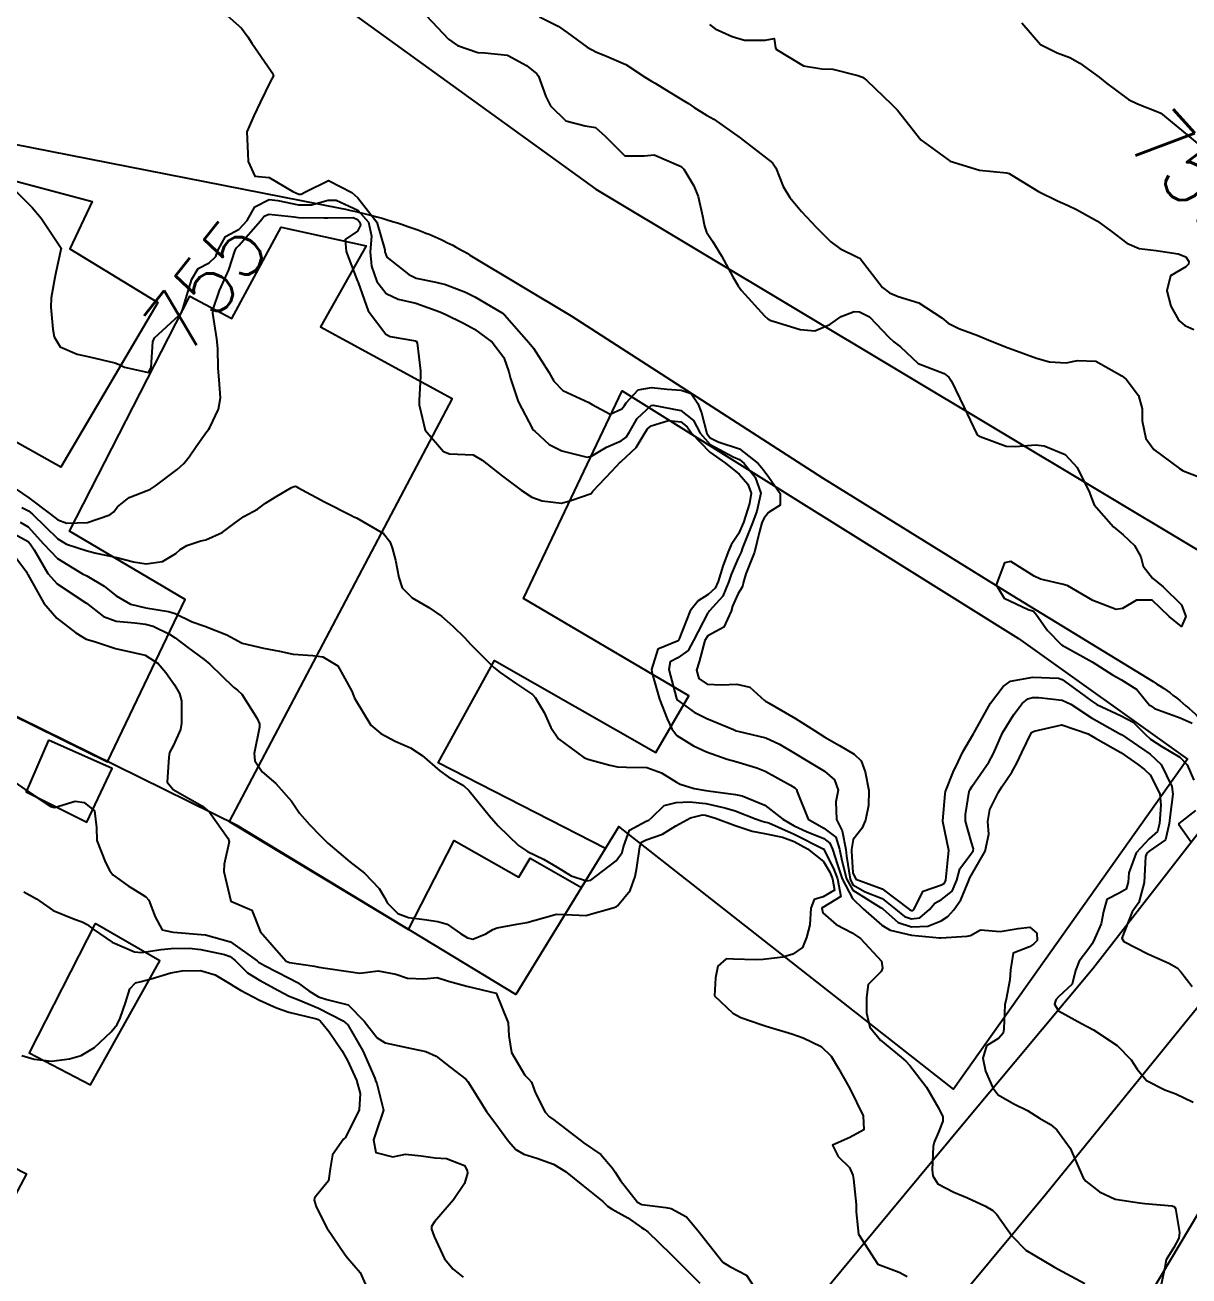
# Model space of a CAD drawing. Header units: metres. Extents: x 307586 to 320046, y 7427249 to 7434250.
# Drawn here: x 317115.8 to 317194.5, y 7432099.5 to 7432184 of the extents above; entities that cross this region are included whole.
import ezdxf
from ezdxf.enums import TextEntityAlignment as Align

# ---------------------------------------------------------------- set-up
doc = ezdxf.new("R2010")
doc.units = ezdxf.units.M
doc.header["$MEASUREMENT"] = 0
for name, color, linetype in [('Cotas', 45, 'Continuous'), ('Curvas de Nivel 1m', 11, 'Continuous'), ('Curvas de Nivel 5m', 15, 'Continuous'), ('Edificações', 30, 'Continuous'), ('Vias Primárias', 230, 'Continuous')]:
    doc.layers.add(name, color=color, linetype=linetype)
doc.styles.add('Style-STANDARD', font='STANDARD.shx')

msp = doc.modelspace()

# ---------------------------------------------------------------- linework, layer by layer
at = {"layer": 'Curvas de Nivel 1m', "flags": 128}
for points, elevation in [([(317129.266, 7432184.832), (317130.413, 7432183.813), (317130.836, 7432183.243), (317131.116, 7432182.809), (317132.376, 7432180.991), (317132.508, 7432180.789), (317132.57, 7432180.589), (317132.368, 7432180.25), (317131.682, 7432178.8), (317131.254, 7432177.892), (317130.765, 7432176.813), (317130.839, 7432175.343), (317130.859, 7432174.812), (317131.316, 7432173.827), (317132.292, 7432173.728), (317133.88, 7432172.774), (317134.28, 7432172.606), (317134.441, 7432172.607), (317134.743, 7432172.763), (317136.291, 7432173.517), (317137.861, 7432172.724), (317138.277, 7432172.349), (317139.558, 7432170.707), (317140.09, 7432168.846), (317140.108, 7432168.701), (317140.228, 7432168.346), (317141.718, 7432167.17), (317142.207, 7432166.933), (317143.552, 7432166.657), (317144.201, 7432166.489), (317145.556, 7432165.989), (317146.193, 7432165.672), (317147.984, 7432164.602), (317148.181, 7432164.438), (317149.844, 7432162.583), (317150.157, 7432162.192), (317151.193, 7432160.564), (317151.521, 7432159.953), (317152.121, 7432159.331), (317153.882, 7432158.532), (317154.111, 7432158.385), (317155.336, 7432157.742), (317156.109, 7432158.087), (317156.3, 7432158.31), (317156.416, 7432158.497), (317157.23, 7432159.381), (317158.123, 7432159.53), (317159.174, 7432159.418), (317160.122, 7432159.362), (317160.805, 7432159.134), (317161.253, 7432158.443), (317161.5, 7432157.832), (317161.87, 7432156.433), (317162.088, 7432156.135), (317162.637, 7432155.873), (317164.078, 7432155.383), (317165.334, 7432154.391), (317165.662, 7432153.989), (317166.054, 7432153.477), (317166.809, 7432152.372), (317166.814, 7432151.59), (317166.023, 7432151.085), (317165.713, 7432150.689), (317165.591, 7432150.386), (317165.427, 7432149.809), (317165.089, 7432148.394), (317164.506, 7432146.93), (317164.349, 7432146.404), (317164.282, 7432146.091), (317163.96, 7432145.576), (317163.606, 7432144.756), (317163.499, 7432144.414), (317163.015, 7432143.336), (317161.926, 7432142.756), (317161.719, 7432142.433), (317161.355, 7432140.984), (317161.167, 7432140.441), (317161.321, 7432139.872), (317161.883, 7432139.488), (317162.865, 7432139.438), (317163.884, 7432139.488), (317164.763, 7432139.278), (317165.758, 7432138.382), (317165.82, 7432138.328), (317165.872, 7432138.301), (317166.033, 7432138.216), (317167.861, 7432137.154), (317169.135, 7432136.347), (317169.846, 7432135.902), (317170.829, 7432135.334), (317171.83, 7432134.76), (317172.296, 7432134.305), (317172.554, 7432133.564), (317172.806, 7432132.3), (317172.795, 7432131.292), (317172.579, 7432130.302), (317172.342, 7432129.73), (317171.76, 7432128.992), (317171.638, 7432128.312), (317171.637, 7432128.197), (317171.737, 7432126.725), (317171.944, 7432126.308), (317173.723, 7432125.641), (317175.558, 7432124.262), (317175.64, 7432124.199), (317175.702, 7432124.179), (317175.776, 7432124.185), (317175.843, 7432124.259), (317176.474, 7432125.5), (317177.728, 7432125.914), (317177.934, 7432126.033), (317178.009, 7432126.237), (317178.179, 7432127.805), (317178.211, 7432128.235), (317177.817, 7432130.195), (317177.81, 7432130.24), (317177.971, 7432132.068), (317178.005, 7432132.238), (317178.511, 7432133.538), (317178.841, 7432134.23), (317179.157, 7432134.903), (317179.851, 7432136.065), (317179.907, 7432136.164), (317179.929, 7432136.219), (317180.013, 7432136.377), (317181.044, 7432138.202), (317181.884, 7432139.326), (317182.396, 7432139.677), (317183.891, 7432139.962), (317185.638, 7432139.892), (317185.889, 7432139.792), (317187.037, 7432138.973), (317187.875, 7432138.337), (317188.217, 7432138.117), (317189.865, 7432137.341), (317190.681, 7432136.907), (317191.511, 7432136.075), (317191.848, 7432135.775), (317192.626, 7432135.277), (317193.83, 7432134.539), (317194.331, 7432134.042), (317194.774, 7432132.997)], 754), ([(317142.911, 7432184.665), (317144.407, 7432183.069), (317145.001, 7432182.644), (317146.396, 7432182.177), (317146.858, 7432182.161), (317148.394, 7432182.001), (317149.672, 7432181.298), (317150.375, 7432180.728), (317150.484, 7432180.578), (317150.993, 7432179.204), (317151.306, 7432178.566), (317152.338, 7432177.559), (317153.642, 7432177.229), (317154.332, 7432177.111), (317154.997, 7432176.523), (317156.313, 7432175.19), (317157.622, 7432175.182), (317158.315, 7432175.254), (317160.119, 7432174.462), (317160.301, 7432174.294), (317160.995, 7432173.154), (317161.274, 7432172.445), (317161.571, 7432171.132), (317161.705, 7432170.438), (317161.845, 7432170.032), (317162.243, 7432169.416), (317162.862, 7432168.424), (317163.62, 7432167.015), (317163.976, 7432166.412), (317164.208, 7432166.094), (317165.75, 7432164.386), (317165.976, 7432164.178), (317166.18, 7432164.063), (317166.629, 7432163.925), (317168.174, 7432163.463), (317169.159, 7432163.364), (317170.178, 7432163.802), (317170.942, 7432164.329), (317171.823, 7432164.681), (317172.188, 7432164.653), (317172.857, 7432164.303), (317174.169, 7432162.941), (317174.511, 7432162.63), (317174.944, 7432162.278), (317176.146, 7432161.164), (317177.9, 7432160.478), (317178.134, 7432160.311), (317178.209, 7432160.239), (317178.401, 7432159.967), (317179.242, 7432158.229), (317180.095, 7432156.431), (317180.184, 7432156.308), (317180.332, 7432156.216), (317182.084, 7432155.568), (317182.724, 7432155.542), (317184.085, 7432155.651), (317184.654, 7432155.592), (317186.076, 7432155.005), (317186.897, 7432154.132), (317187.736, 7432152.433), (317187.841, 7432152.122), (317188.035, 7432151.612), (317189.355, 7432150.107), (317190.008, 7432149.576), (317190.776, 7432148.863), (317191.207, 7432148.082), (317191.361, 7432147.454), (317191.979, 7432146.641), (317192.708, 7432146.063), (317193.955, 7432144.848), (317194.232, 7432144.046), (317193.936, 7432143.383), (317193.121, 7432144.058), (317191.959, 7432145.153), (317190.893, 7432145.152), (317189.95, 7432144.588), (317189.524, 7432144.529), (317187.958, 7432145.149), (317186.253, 7432146.137), (317185.974, 7432146.223), (317184.405, 7432146.591), (317183.979, 7432146.781), (317182.399, 7432147.776), (317181.988, 7432147.688), (317181.415, 7432146.198), (317181.959, 7432145.292), (317183.592, 7432144.53), (317183.946, 7432144.407), (317184.137, 7432144.167), (317184.891, 7432143.114), (317185.835, 7432142.141), (317185.922, 7432142.085), (317186.041, 7432142.019), (317187.906, 7432140.997), (317189.285, 7432140.106), (317189.89, 7432139.778), (317190.921, 7432139.122), (317191.78, 7432138.071), (317191.844, 7432138.042), (317191.872, 7432138.024), (317192.109, 7432137.829), (317193.864, 7432137.199), (317194.66, 7432136.837)], 753), ([(317150.554, 7432184.578), (317151.821, 7432183.963), (317152.413, 7432183.536), (317153.785, 7432182.536), (317154.398, 7432182.203), (317154.927, 7432181.992), (317156.386, 7432181.372), (317157.707, 7432180.49), (317158.117, 7432180.23), (317158.369, 7432180.095), (317159.327, 7432179.507), (317160.357, 7432178.897), (317160.632, 7432178.732), (317161.014, 7432178.45), (317161.851, 7432177.941), (317162.345, 7432177.668), (317164.124, 7432176.412), (317164.33, 7432176.246), (317165.025, 7432175.7), (317166.308, 7432174.729), (317166.538, 7432174.386), (317167.03, 7432173.119), (317167.474, 7432172.372), (317168.269, 7432171.435), (317169.275, 7432170.35), (317170.243, 7432169.386), (317170.843, 7432168.935), (317172.092, 7432168.312), (317172.199, 7432168.277), (317172.232, 7432168.245), (317173.741, 7432166.295), (317174.207, 7432165.922), (317174.803, 7432165.682), (317176.198, 7432165.267), (317177.737, 7432164.244), (317178.179, 7432163.889), (317178.885, 7432163.523), (317180.171, 7432163.048), (317180.763, 7432162.805), (317182.163, 7432162.238), (317182.301, 7432162.189), (317184.153, 7432161.525), (317185.034, 7432161.272), (317186.149, 7432161.201), (317186.926, 7432161.357), (317188.151, 7432161.321), (317189.907, 7432160.332), (317190.134, 7432160.154), (317190.2, 7432160.099), (317191.031, 7432158.996), (317191.275, 7432158.083), (317191.294, 7432157.271), (317191.525, 7432156.079), (317192.082, 7432155.335), (317193.799, 7432154.053), (317194.061, 7432153.9), (317195.4, 7432153.374)], 752), ([(317162.045, 7432184.061), (317162.416, 7432183.78), (317163.571, 7432183.259), (317164.409, 7432183.011), (317165.797, 7432183.008), (317166.41, 7432183.133), (317166.51, 7432182.495), (317166.58, 7432182.387), (317168.387, 7432181.272), (317169.647, 7432181.084), (317170.384, 7432181.047), (317172.066, 7432180.626), (317172.376, 7432180.509), (317172.654, 7432180.307), (317174.357, 7432178.67), (317174.753, 7432178.286), (317176.333, 7432176.27), (317178.312, 7432174.833), (317180.303, 7432174.22), (317182.143, 7432174.034), (317182.301, 7432173.988), (317182.778, 7432173.705), (317184.289, 7432172.789), (317185.572, 7432172.157), (317186.278, 7432171.846), (317186.84, 7432171.576), (317188.263, 7432170.786), (317189.202, 7432170.111), (317190.245, 7432169.288), (317191.09, 7432168.936), (317192.24, 7432168.787), (317193.721, 7432168.572), (317194.236, 7432168.358), (317194.447, 7432168.048), (317194.417, 7432167.862), (317194.229, 7432167.697), (317193.206, 7432167.077), (317192.955, 7432166.063), (317193.228, 7432165.029), (317193.765, 7432164.054), (317194.18, 7432163.731), (317194.77, 7432163.451)], 751), ([(317114.697, 7432153), (317116.029, 7432152.075), (317117.502, 7432150.965), (317118.009, 7432150.583), (317118.598, 7432150.363), (317120.008, 7432150.42), (317121.504, 7432150.918), (317121.789, 7432151.141), (317122.021, 7432151.461), (317122.831, 7432152.102), (317124.038, 7432152.579), (317124.26, 7432152.666), (317124.604, 7432152.882), (317126.054, 7432153.985), (317126.513, 7432154.4), (317126.878, 7432154.852), (317127.36, 7432155.558), (317128.08, 7432156.57), (317128.194, 7432156.726), (317128.266, 7432156.838), (317128.858, 7432158.076), (317128.984, 7432158.831), (317128.905, 7432160.053), (317128.845, 7432160.833), (317128.808, 7432162.178), (317128.755, 7432162.834), (317128.467, 7432164.55), (317128.494, 7432164.837), (317128.934, 7432166.094), (317129.263, 7432166.829), (317129.562, 7432167.477), (317129.985, 7432168.822), (317130.076, 7432168.981), (317130.236, 7432169.129), (317131.693, 7432170.798), (317131.938, 7432171.114), (317132.26, 7432171.239), (317133.971, 7432171.059), (317134.257, 7432171.031), (317136, 7432171.001), (317136.257, 7432171.01), (317137.963, 7432171.017), (317138.256, 7432170.899), (317138.419, 7432170.718), (317138.455, 7432170.514), (317138.247, 7432170.112), (317137.423, 7432169.546), (317137.483, 7432168.727), (317138.205, 7432166.844), (317138.257, 7432166.719), (317138.299, 7432166.622), (317138.979, 7432164.712), (317140.167, 7432163.139), (317140.451, 7432162.981), (317142.163, 7432162.696), (317142.216, 7432162.669), (317142.286, 7432162.544), (317142.502, 7432160.666), (317142.504, 7432160.291), (317142.416, 7432158.667), (317142.414, 7432158.361), (317142.834, 7432156.662), (317144.068, 7432155.203), (317144.48, 7432155.057), (317146.066, 7432154.977), (317146.676, 7432154.614), (317148.052, 7432153.543), (317149.311, 7432152.587), (317150.036, 7432152.125), (317150.733, 7432151.869), (317152.03, 7432151.706), (317152.676, 7432151.901), (317154.041, 7432152.381), (317154.114, 7432152.457), (317154.166, 7432152.528), (317155.438, 7432153.89), (317156.022, 7432154.501), (317156.044, 7432154.52), (317156.063, 7432154.531), (317157.088, 7432155.479), (317157.699, 7432156.484), (317157.846, 7432156.732), (317158.097, 7432156.935), (317159.265, 7432157.305), (317160.101, 7432157.225), (317160.531, 7432156.887), (317160.831, 7432156.449), (317162.074, 7432155.167), (317163.121, 7432154.419), (317164.056, 7432153.679), (317164.643, 7432152.996), (317164.858, 7432152.398), (317164.736, 7432151.696), (317164.344, 7432150.405), (317164.005, 7432149.647), (317163.519, 7432148.894), (317163.302, 7432148.417), (317162.951, 7432147.452), (317162.62, 7432146.424), (317162.421, 7432145.971), (317161.96, 7432145.543), (317161.284, 7432145.109), (317160.735, 7432144.448), (317160.003, 7432142.538), (317159.972, 7432142.459), (317159.955, 7432142.427), (317159.922, 7432142.408), (317158.542, 7432141.845), (317158.134, 7432140.478), (317158.166, 7432140.201), (317158.653, 7432138.472), (317159.182, 7432137.144), (317159.488, 7432136.464), (317159.846, 7432136.021), (317160.954, 7432135.326), (317161.83, 7432134.907), (317163.247, 7432134.416), (317163.821, 7432134.248), (317165.251, 7432133.823), (317165.815, 7432133.599), (317167.518, 7432132.651), (317167.804, 7432132.478), (317167.93, 7432132.359), (317167.963, 7432132.196), (317168.715, 7432130.351), (317169.767, 7432129.758), (317170.574, 7432129.141), (317170.839, 7432128.324), (317170.988, 7432127.564), (317171.293, 7432126.317), (317171.722, 7432125.551), (317173.605, 7432124.391), (317173.704, 7432124.342), (317173.767, 7432124.289), (317174.791, 7432123.37), (317175.691, 7432123.076), (317176.809, 7432123.132), (317177.695, 7432123.484), (317178.151, 7432123.783), (317178.565, 7432124.231), (317179.029, 7432124.911), (317179.562, 7432126.222), (317179.607, 7432126.348), (317179.736, 7432126.554), (317180.674, 7432128.206), (317180.915, 7432129.353), (317180.866, 7432130.204), (317180.981, 7432131.006), (317181.574, 7432132.193), (317181.806, 7432132.539), (317182.472, 7432133.528), (317182.831, 7432134.18), (317183.151, 7432134.859), (317183.794, 7432136.171), (317183.817, 7432136.207), (317183.854, 7432136.239), (317183.983, 7432136.297), (317185.859, 7432136.733), (317187.643, 7432136.122), (317187.851, 7432135.991), (317188.131, 7432135.835), (317189.834, 7432134.869), (317190.973, 7432134.083), (317191.451, 7432133.707), (317191.816, 7432133.346), (317192.49, 7432132.063), (317192.541, 7432131.313), (317192.455, 7432130.063), (317192.312, 7432129.52), (317191.762, 7432129.023), (317190.873, 7432128.083), (317190.387, 7432126.738), (317190.331, 7432126.091), (317190.195, 7432125.624), (317189.722, 7432125.368), (317188.903, 7432124.92), (317188.664, 7432124.11), (317188.526, 7432123.28), (317188.007, 7432122.117), (317187.893, 7432121.904), (317187.675, 7432121.614), (317187.023, 7432120.766), (317186.791, 7432120.129), (317186.56, 7432119.214), (317185.635, 7432118.359), (317185.447, 7432118.143), (317185.352, 7432117.866), (317185.626, 7432117.4), (317187.187, 7432116.554), (317187.615, 7432116.328), (317187.993, 7432116.116), (317189.597, 7432115.061), (317190.544, 7432114.086), (317190.957, 7432113.459), (317191.569, 7432112.689), (317192.823, 7432112.057), (317193.559, 7432111.803), (317194.741, 7432111.222)], 756), ([(317115.575, 7432151.431), (317116.016, 7432151.197), (317116.282, 7432150.977), (317117.996, 7432149.312), (317118.588, 7432148.954), (317119.986, 7432148.506), (317120.582, 7432148.333), (317121.98, 7432148.038), (317123.123, 7432147.751), (317123.974, 7432147.622), (317125.069, 7432147.781), (317125.985, 7432148.307), (317126.264, 7432148.582), (317126.711, 7432148.853), (317127.67, 7432149.169), (317127.997, 7432149.25), (317129.107, 7432149.724), (317130.009, 7432150.42), (317130.58, 7432150.811), (317131.497, 7432151.321), (317132.027, 7432151.706), (317132.687, 7432152.129), (317133.798, 7432152.772), (317133.963, 7432152.851), (317134.044, 7432152.858), (317134.111, 7432152.836), (317134.218, 7432152.767), (317136.029, 7432151.802), (317137.852, 7432150.885), (317138.014, 7432150.804), (317138.191, 7432150.718), (317140.003, 7432149.674), (317140.438, 7432149.134), (317140.593, 7432148.691), (317140.811, 7432147.857), (317141.051, 7432146.684), (317141.27, 7432145.995), (317141.949, 7432145.317), (317143.083, 7432144.659), (317143.937, 7432144.088), (317144.703, 7432143.411), (317145.48, 7432142.627), (317145.916, 7432142.174), (317147.47, 7432140.604), (317147.89, 7432140.268), (317148.929, 7432139.543), (317149.876, 7432138.912), (317150.073, 7432138.775), (317150.271, 7432138.574), (317150.858, 7432137.56), (317151.324, 7432136.558), (317151.842, 7432135.79), (317153.542, 7432134.533), (317153.822, 7432134.418), (317155.311, 7432134), (317155.817, 7432133.897), (317156.433, 7432133.878), (317157.817, 7432133.851), (317158.794, 7432133.489), (317159.807, 7432132.861), (317160.069, 7432132.72), (317160.997, 7432132.442), (317161.801, 7432132.292), (317161.955, 7432132.274), (317163.797, 7432132.033), (317164.253, 7432131.947), (317165.787, 7432131.299), (317166.991, 7432130.368), (317167.768, 7432129.899), (317168.594, 7432129.522), (317169.76, 7432129.055), (317170.168, 7432128.744), (317170.353, 7432128.331), (317170.698, 7432127.282), (317171.012, 7432126.321), (317171.713, 7432125.006), (317172.42, 7432124.303), (317173.692, 7432123.199), (317174.258, 7432122.851), (317175.686, 7432122.528), (317177.591, 7432122.334), (317177.684, 7432122.328), (317179.458, 7432122.45), (317179.686, 7432122.503), (317180.353, 7432122.874), (317181.689, 7432122.772), (317182.897, 7432122.971), (317183.692, 7432123.054), (317184.169, 7432122.644), (317184.194, 7432122.162), (317183.931, 7432121.914), (317183.676, 7432121.739), (317182.559, 7432121.292), (317182.394, 7432120.183), (317182.338, 7432119.491), (317182.086, 7432118.185), (317182.007, 7432117.808), (317181.928, 7432116.187), (317181.902, 7432115.893), (317181.603, 7432115.555), (317180.77, 7432115.028), (317180.51, 7432114.206), (317180.705, 7432113.334), (317181.197, 7432112.195), (317181.556, 7432111.727), (317182.609, 7432111.118), (317183.54, 7432110.662), (317184.341, 7432110.158), (317185.095, 7432109.713), (317185.525, 7432109.373), (317186.414, 7432108.131), (317187.15, 7432106.47), (317187.307, 7432106.122), (317187.489, 7432105.886), (317188.407, 7432105.182), (317189.472, 7432104.682), (317191.107, 7432104.436), (317191.468, 7432104.393), (317193.303, 7432104.214), (317193.465, 7432104.163), (317193.542, 7432104.049), (317193.816, 7432102.414), (317193.757, 7432102.045), (317193.437, 7432101.416), (317192.914, 7432100.569), (317192.809, 7432100.056), (317192.563, 7432098.897)], 757), ([(317115.463, 7432150.444), (317116.004, 7432150.114), (317117.035, 7432148.97), (317117.978, 7432147.967), (317119.671, 7432146.943), (317119.962, 7432146.811), (317121.136, 7432146.103), (317121.948, 7432145.463), (317122.913, 7432144.9), (317123.94, 7432144.641), (317125.474, 7432144.402), (317125.937, 7432144.25), (317127.073, 7432143.707), (317127.929, 7432143.413), (317129.426, 7432142.825), (317129.919, 7432142.554), (317130.467, 7432142.26), (317131.91, 7432141.918), (317132.974, 7432141.712), (317133.904, 7432141.506), (317135.235, 7432141.418), (317135.902, 7432141.332), (317136.924, 7432140.73), (317137.876, 7432139.001), (317137.98, 7432138.719), (317138.061, 7432138.527), (317139.158, 7432136.707), (317139.837, 7432136.145), (317140.789, 7432135.642), (317141.828, 7432135.189), (317142.633, 7432134.662), (317143.813, 7432133.619), (317144.391, 7432133.223), (317145.417, 7432132.626), (317145.798, 7432132.275), (317147.159, 7432130.606), (317147.766, 7432129.903), (317149.124, 7432128.586), (317149.749, 7432128.183), (317150.831, 7432127.651), (317151.738, 7432127.106), (317152.697, 7432126.54), (317153.728, 7432126.184), (317154.015, 7432126.24), (317154.412, 7432126.52), (317155.743, 7432127.544), (317156.145, 7432128.1), (317156.237, 7432128.495), (317156.637, 7432129.619), (317157.77, 7432130.227), (317157.952, 7432130.297), (317158.146, 7432130.476), (317158.981, 7432131.272), (317159.788, 7432131.491), (317160.695, 7432131.54), (317161.788, 7432131.42), (317163.077, 7432131.124), (317163.781, 7432130.927), (317165.155, 7432130.389), (317165.606, 7432130.218), (317165.771, 7432130.18), (317166.044, 7432130.104), (317167.763, 7432129.35), (317169.732, 7432128.361), (317169.753, 7432128.354), (317170.425, 7432127.015), (317170.692, 7432126.326), (317170.915, 7432125.122), (317169.704, 7432124.399), (317169.659, 7432124.385), (317169.644, 7432124.341), (317169.7, 7432124.027), (317170.606, 7432123.24), (317171.687, 7432122.674), (317172.238, 7432122.304), (317173.66, 7432120.755), (317173.747, 7432120.289), (317173.651, 7432120.055), (317172.763, 7432119.177), (317172.647, 7432118.3), (317172.656, 7432117.266), (317172.884, 7432116.297), (317173.6, 7432115.419), (317175.001, 7432114.269), (317175.313, 7432113.997), (317175.577, 7432113.712), (317176.702, 7432112.249), (317177.541, 7432110.812), (317177.803, 7432110.237), (317177.824, 7432109.943), (317177.523, 7432109.209), (317177.233, 7432108.525), (317177.17, 7432108.243), (317177.094, 7432106.647), (317177.132, 7432106.244), (317177.485, 7432105.715), (317178.562, 7432105.144), (317179.471, 7432104.774), (317180.688, 7432104.202), (317181.182, 7432103.916), (317181.457, 7432103.633), (317182.503, 7432102.179), (317183.429, 7432101.222), (317185.247, 7432100.142), (317185.359, 7432100.088), (317185.412, 7432100.063), (317185.601, 7432099.948), (317187.401, 7432098.971)], 758), ([(317114.791, 7432149.789), (317115.994, 7432149.117), (317116.132, 7432148.979), (317116.4, 7432148.562), (317117.331, 7432146.966), (317117.956, 7432146.261), (317119.903, 7432144.981), (317119.943, 7432144.957), (317121.076, 7432144.065), (317121.931, 7432143.742), (317123.193, 7432143.635), (317123.929, 7432143.542), (317124.449, 7432143.403), (317125.548, 7432142.866), (317125.919, 7432142.615), (317126.789, 7432141.972), (317127.898, 7432141.155), (317128.269, 7432140.836), (317129.878, 7432139.285), (317130.135, 7432139.076), (317130.43, 7432138.812), (317131.473, 7432137.171), (317131.629, 7432136.793), (317131.625, 7432136.578), (317131.268, 7432134.798), (317131.321, 7432134.3), (317131.811, 7432133.561), (317132.735, 7432132.781), (317133.785, 7432131.585), (317134.327, 7432130.762), (317135.008, 7432129.994), (317135.758, 7432129.243), (317136.254, 7432128.735), (317137.734, 7432127.48), (317138.722, 7432126.71), (317139.713, 7432125.67), (317140.071, 7432125.059), (317140.283, 7432124.691), (317140.99, 7432123.975), (317141.693, 7432123.704), (317142.784, 7432123.567), (317143.691, 7432123.437), (317144.304, 7432123.256), (317145.21, 7432122.627), (317145.679, 7432122.329), (317146.047, 7432122.247), (317146.921, 7432122.608), (317147.395, 7432122.894), (317147.687, 7432123.008), (317149.017, 7432123.259), (317149.691, 7432123.385), (317150.82, 7432123.689), (317151.697, 7432123.941), (317152.314, 7432123.926), (317153.696, 7432123.852), (317155.593, 7432124.393), (317155.702, 7432124.435), (317155.752, 7432124.45), (317155.815, 7432124.499), (317156.679, 7432125.53), (317157.01, 7432126.487), (317157.143, 7432127.082), (317157.329, 7432128.484), (317157.439, 7432128.8), (317157.758, 7432128.971), (317158.877, 7432129.354), (317159.767, 7432129.907), (317160.767, 7432130.445), (317161.562, 7432130.648), (317161.776, 7432130.63), (317162.458, 7432130.423), (317163.768, 7432129.94), (317164.927, 7432129.555), (317165.763, 7432129.388), (317166.983, 7432129.145), (317167.758, 7432128.846), (317168.669, 7432128.351), (317169.744, 7432127.489), (317170.177, 7432126.774), (317170.351, 7432126.331), (317170.494, 7432125.556), (317169.715, 7432125.117), (317169.118, 7432124.94), (317168.899, 7432124.348), (317168.814, 7432123.227), (317168.601, 7432122.351), (317168.337, 7432121.69), (317167.666, 7432121.229), (317166.998, 7432121.032), (317165.66, 7432120.878), (317165.184, 7432120.863), (317163.66, 7432120.888), (317163.164, 7432120.911), (317162.596, 7432120.421), (317162.439, 7432119.628), (317162.383, 7432118.422), (317163.621, 7432117.243), (317164.171, 7432116.954), (317165.614, 7432116.449), (317165.869, 7432116.377), (317167.605, 7432115.849), (317168.364, 7432115.59), (317169.593, 7432114.984), (317170.259, 7432114.33), (317170.766, 7432113.513), (317171.446, 7432112.312), (317171.56, 7432112.106), (317172.427, 7432110.301), (317172.464, 7432109.36), (317171.518, 7432108.839), (317170.35, 7432108.327), (317170.751, 7432107.567), (317171.498, 7432106.817), (317171.729, 7432106.308), (317171.777, 7432106.018), (317171.957, 7432104.305), (317171.949, 7432103.814), (317172.12, 7432102.303), (317173.413, 7432100.29), (317174.873, 7432099.733), (317175.405, 7432099.443)], 759), ([(317114.88, 7432132.994), (317115.794, 7432132.364), (317117.528, 7432131.211), (317117.776, 7432131.157), (317119.161, 7432131.568), (317119.781, 7432131.487), (317120.487, 7432130.929), (317120.624, 7432129.79), (317120.638, 7432128.927), (317121.222, 7432127.427), (317121.494, 7432126.913), (317121.579, 7432126.77), (317121.72, 7432126.598), (317122.75, 7432125.862), (317123.707, 7432125.265), (317123.938, 7432125.12), (317124.16, 7432124.883), (317124.575, 7432123.76), (317125.054, 7432122.869), (317125.681, 7432122.742), (317125.808, 7432122.731), (317127.679, 7432122.569), (317127.977, 7432122.538), (317129.671, 7432122.058), (317131.461, 7432120.793), (317131.564, 7432120.703), (317131.651, 7432120.647), (317131.963, 7432120.473), (317133.641, 7432119.618), (317134.206, 7432119.329), (317134.96, 7432118.75), (317135.627, 7432118.351), (317136.18, 7432118.179), (317137.619, 7432117.81), (317138.703, 7432116.709), (317139.592, 7432115.579), (317140.132, 7432115.236), (317141.586, 7432114.933), (317142.861, 7432114.657), (317143.58, 7432114.347), (317144.527, 7432113.59), (317145.565, 7432112.788), (317145.714, 7432112.618), (317145.972, 7432112.201), (317146.979, 7432110.606), (317147.525, 7432109.849), (317148.458, 7432108.591), (317148.958, 7432108.036), (317149.504, 7432107.719), (317150.382, 7432107.441), (317151.498, 7432107.049), (317152.301, 7432106.542), (317153.479, 7432105.604), (317154.824, 7432104.51), (317155.147, 7432104.192), (317155.458, 7432104.009), (317156.52, 7432103.421), (317157.446, 7432102.767), (317157.621, 7432102.654), (317157.871, 7432102.474), (317159.421, 7432100.969), (317159.942, 7432100.445), (317161.399, 7432099.005)], 761), ([(317194.884, 7432130.936), (317193.773, 7432130.071), (317193.772, 7432129.993), (317194.571, 7432128.848)], 754), ([(317115.708, 7432125.443), (317116.548, 7432124.972), (317117.695, 7432124.193), (317119.002, 7432123.635), (317119.687, 7432123.394), (317119.991, 7432123.24), (317120.378, 7432122.93), (317121.67, 7432122.037), (317123.174, 7432121.382), (317123.66, 7432121.34), (317124.977, 7432121.557), (317125.664, 7432121.613), (317126.88, 7432121.633), (317127.664, 7432121.558), (317129.264, 7432121.219), (317129.657, 7432121.083), (317129.989, 7432120.815), (317130.818, 7432119.976), (317131.64, 7432119.47), (317132.906, 7432118.777), (317133.627, 7432118.407), (317134.214, 7432118.171), (317135.616, 7432117.581), (317137.28, 7432116.723), (317137.6, 7432116.453), (317138.603, 7432114.71), (317139.415, 7432112.851), (317139.472, 7432112.701), (317139.56, 7432112.495), (317140.002, 7432110.693), (317139.518, 7432109.237), (317139.341, 7432108.693), (317139.5, 7432107.822), (317140.639, 7432107.535), (317141.498, 7432107.709), (317142.548, 7432107.609), (317143.495, 7432107.469), (317144.27, 7432107.414), (317145.496, 7432106.949), (317145.668, 7432106.618), (317145.683, 7432106.425), (317145.48, 7432105.741), (317144.75, 7432104.631), (317143.448, 7432103.154), (317143.257, 7432102.839), (317143.255, 7432102.652), (317143.436, 7432102.162), (317144.126, 7432100.639), (317144.712, 7432099.937), (317145.401, 7432099.395)], 762), ([(317115.577, 7432114.381), (317116.399, 7432114.147), (317117.573, 7432114.006), (317118.785, 7432114.158), (317119.577, 7432114.389), (317120.482, 7432114.927), (317121.594, 7432115.979), (317122.014, 7432116.491), (317122.22, 7432116.904), (317122.565, 7432117.954), (317122.876, 7432118.898), (317123.238, 7432119.293), (317123.638, 7432119.391), (317124.318, 7432119.558), (317125.644, 7432119.968), (317126.394, 7432120.104), (317127.646, 7432120.132), (317128.643, 7432119.83), (317129.637, 7432119.238), (317129.892, 7432119.072), (317130.343, 7432118.809), (317131.623, 7432118.136), (317132.781, 7432117.613), (317133.611, 7432117.315), (317135.472, 7432116.875), (317135.604, 7432116.829), (317135.74, 7432116.739), (317136.337, 7432115.991), (317137.19, 7432114.724), (317137.576, 7432114.059), (317138.177, 7432112.714), (317138.442, 7432111.819), (317138.375, 7432110.712), (317137.515, 7432108.978), (317137.41, 7432108.825), (317137.311, 7432108.722), (317136.563, 7432107.663), (317136.403, 7432106.731), (317136.292, 7432105.915), (317135.465, 7432104.899), (317135.344, 7432104.742), (317135.334, 7432104.614), (317135.457, 7432104.163), (317136.18, 7432102.733), (317137.416, 7432100.907), (317137.568, 7432100.718), (317138.423, 7432099.725), (317138.879, 7432098.698)], 763)]:
    msp.add_lwpolyline(points, dxfattribs=dict(at, elevation=elevation))
at = {"layer": 'Curvas de Nivel 5m', "flags": 128}
for points, elevation in [([(317183.164, 7432184.183), (317184.408, 7432182.71), (317185.548, 7432182.159), (317186.398, 7432181.841), (317187.083, 7432181.449), (317188.379, 7432180.515), (317188.872, 7432180.115), (317190.362, 7432179), (317190.965, 7432178.697), (317192.354, 7432178.177), (317192.557, 7432178.068), (317194.338, 7432176.606), (317195.014, 7432176.043)], 750), ([(317114.967, 7432173), (317116.264, 7432171.69), (317116.883, 7432170.974), (317118.233, 7432168.96), (317117.869, 7432167.302), (317117.804, 7432166.964), (317117.56, 7432165.596), (317117.527, 7432164.967), (317117.66, 7432163.473), (317117.747, 7432162.964), (317118.153, 7432162.282), (317119.315, 7432161.778), (317120.143, 7432161.607), (317121.853, 7432161.199), (317122.136, 7432161.089), (317122.504, 7432160.906), (317124.13, 7432160.557), (317124.318, 7432160.887), (317124.413, 7432162.632), (317124.539, 7432162.884), (317126.178, 7432164.409), (317126.382, 7432164.657), (317126.452, 7432164.857), (317126.849, 7432166.201), (317127.062, 7432166.851), (317127.49, 7432167.571), (317128.22, 7432167.958), (317128.676, 7432168.386), (317128.837, 7432168.834), (317129.327, 7432169.744), (317130.247, 7432170.241), (317130.79, 7432170.812), (317131.321, 7432171.751), (317132.275, 7432172.232), (317132.875, 7432172.183), (317134.269, 7432171.873), (317135.153, 7432171.874), (317136.275, 7432172.199), (317136.815, 7432172.194), (317138.265, 7432171.518), (317138.989, 7432170.713), (317139.198, 7432169.755), (317139.102, 7432168.711), (317139.194, 7432167.735), (317139.568, 7432166.706), (317140.195, 7432165.883), (317141.006, 7432165.503), (317142.189, 7432165.242), (317143.828, 7432164.654), (317144.181, 7432164.486), (317145.423, 7432163.879), (317146.171, 7432163.467), (317147.36, 7432162.608), (317148.147, 7432161.562), (317148.477, 7432160.597), (317148.589, 7432160.135), (317149.123, 7432158.59), (317150.085, 7432156.749), (317150.156, 7432156.651), (317150.229, 7432156.578), (317151.198, 7432155.682), (317152.073, 7432155.249), (317153.781, 7432154.819), (317154.068, 7432154.885), (317155.093, 7432155.5), (317156.084, 7432155.932), (317156.416, 7432156.169), (317156.61, 7432156.495), (317157.161, 7432157.431), (317158.111, 7432158.319), (317158.244, 7432158.346), (317160.108, 7432157.986), (317160.964, 7432157.309), (317161.422, 7432156.44), (317162.082, 7432155.685), (317163.633, 7432154.851), (317164.067, 7432154.659), (317164.378, 7432154.405), (317165.136, 7432153.476), (317165.511, 7432152.388), (317165.247, 7432151.169), (317164.942, 7432150.396), (317164.285, 7432148.695), (317164.173, 7432148.407), (317163.989, 7432147.994), (317163.501, 7432146.892), (317163.348, 7432146.416), (317162.938, 7432145.441), (317162.051, 7432144.429), (317161.994, 7432144.377), (317161.942, 7432144.305), (317160.953, 7432142.445), (317160.595, 7432141.767), (317159.905, 7432141.271), (317159.381, 7432140.984), (317159.291, 7432140.466), (317159.819, 7432138.515), (317159.838, 7432138.46), (317159.872, 7432138.409), (317161.017, 7432137.595), (317161.86, 7432137.169), (317163.67, 7432136.412), (317163.852, 7432136.336), (317163.953, 7432136.307), (317165.845, 7432135.855), (317166.781, 7432135.428), (317167.829, 7432134.798), (317168.57, 7432134.353), (317169.815, 7432133.596), (317170.489, 7432133.009), (317170.73, 7432132.326), (317170.589, 7432131.53), (317170.634, 7432130.327), (317171.017, 7432129.573), (317171.262, 7432128.317), (317171.3, 7432127.868), (317171.54, 7432126.313), (317171.727, 7432125.931), (317172.57, 7432125.452), (317173.713, 7432124.988), (317174.621, 7432124.276), (317175.215, 7432123.784), (317175.697, 7432123.625), (317176.266, 7432123.685), (317176.922, 7432124.248), (317177.263, 7432124.691), (317177.713, 7432124.937), (317178.454, 7432125.5), (317178.75, 7432126.23), (317178.974, 7432126.994), (317179.751, 7432128.056), (317179.861, 7432128.218), (317179.879, 7432128.343), (317179.759, 7432128.789), (317179.357, 7432130.224), (317179.337, 7432130.667), (317179.604, 7432132.222), (317179.659, 7432132.367), (317179.807, 7432132.588), (317180.912, 7432134.204), (317181.232, 7432134.799), (317181.853, 7432136.19), (317182.605, 7432137.443), (317183.176, 7432138.177), (317183.555, 7432138.494), (317183.877, 7432138.582), (317184.297, 7432138.584), (317185.876, 7432138.411), (317186.46, 7432138.134), (317187.864, 7432137.206), (317189.832, 7432136.1), (317189.853, 7432136.088), (317189.881, 7432136.071), (317191.833, 7432134.755), (317192.568, 7432134.063), (317193.293, 7432132.57), (317193.353, 7432132.054), (317193.176, 7432130.662), (317193.121, 7432130.057), (317192.855, 7432128.966), (317191.754, 7432128.2), (317191.601, 7432128.072), (317191.522, 7432127.844), (317191.417, 7432126.075), (317191.064, 7432124.728), (317190.615, 7432124.086), (317189.907, 7432122.319), (317190.043, 7432122.095), (317191.671, 7432121.256), (317193.083, 7432120.635), (317193.657, 7432120.32), (317193.903, 7432120.046), (317194.66, 7432119.052)], 755), ([(317114.434, 7432149.003), (317115.878, 7432147.068), (317115.923, 7432146.981), (317115.933, 7432146.951), (317115.962, 7432146.889), (317117.046, 7432144.969), (317117.933, 7432143.937), (317119.214, 7432142.947), (317119.917, 7432142.525), (317120.478, 7432142.368), (317121.908, 7432141.899), (317123.198, 7432141.602), (317123.901, 7432141.453), (317124.782, 7432140.877), (317125.293, 7432140.275), (317125.879, 7432139.435), (317126.219, 7432138.857), (317126.364, 7432138.356), (317126.366, 7432136.855), (317126.283, 7432136.411), (317125.828, 7432135.356), (317125.551, 7432134.864), (317125.495, 7432134.54), (317125.391, 7432132.866), (317125.796, 7432132.371), (317126.897, 7432131.739), (317127.779, 7432131.248), (317128.253, 7432130.835), (317129.515, 7432129.062), (317129.574, 7432128.822), (317129.232, 7432127.324), (317129.227, 7432126.825), (317129.703, 7432124.82), (317131.101, 7432124.203), (317131.668, 7432122.79), (317131.682, 7432122.761), (317133.429, 7432120.772), (317133.652, 7432120.671), (317135.337, 7432120.432), (317135.649, 7432120.361), (317136.086, 7432120.298), (317137.646, 7432120.067), (317138.401, 7432119.957), (317139.647, 7432120.108), (317140.849, 7432119.886), (317141.642, 7432119.614), (317142.739, 7432119.562), (317143.643, 7432119.647), (317144.408, 7432119.406), (317145.637, 7432119.075), (317147.633, 7432118.6), (317148.432, 7432116.592), (317148.485, 7432115.706), (317148.659, 7432114.589), (317149.568, 7432113.064), (317149.807, 7432112.818), (317150.002, 7432112.573), (317150.287, 7432111.834), (317150.931, 7432110.559), (317151.224, 7432110.249), (317151.528, 7432110.027), (317153.474, 7432108.53), (317153.513, 7432108.505), (317154.697, 7432107.704), (317155.496, 7432106.772), (317155.664, 7432106.498), (317156.034, 7432105.946), (317157.169, 7432104.483), (317157.461, 7432104.316), (317159.103, 7432104.107), (317159.459, 7432104.034), (317160.485, 7432103.472), (317161.375, 7432102.431), (317161.441, 7432102.333), (317162.939, 7432100.415), (317163.41, 7432100.115), (317164.541, 7432099.529), (317165.293, 7432098.381)], 760)]:
    msp.add_lwpolyline(points, dxfattribs=dict(at, elevation=elevation))
at = {"layer": 'Edificações'}
for points in [[(317110.598, 7432174.699), (317120.325, 7432172.117), (317118.817, 7432168.903), (317124.75, 7432165.288), (317118.213, 7432154.139), (317112.28, 7432157.454)], [(317111.606, 7432139.042), (317121.359, 7432134.241), (317126.6, 7432145.216), (317118.779, 7432149.815), (317126.917, 7432165.718), (317129.755, 7432164.206), (317133.098, 7432170.379), (317138.838, 7432169.119), (317135.747, 7432163.639), (317144.641, 7432158.788), (317129.579, 7432130.193), (317141.694, 7432122.913), (317144.78, 7432128.917), (317149.156, 7432126.447), (317149.917, 7432127.713), (317153.393, 7432125.738), (317155.015, 7432128.381), (317143.702, 7432134.174), (317147.507, 7432141.079), (317158.415, 7432134.871), (317160.643, 7432138.696), (317149.481, 7432145.284), (317156.142, 7432159.31), (317182.919, 7432142.57), (317194.357, 7432134.421), (317178.531, 7432112.118), (317155.923, 7432129.861), (317148.958, 7432118.511), (317130.127, 7432129.924), (317112.06, 7432138.821)], [(317216.715, 7432095.859), (317210.129, 7432084.795), (317190.71, 7432096.353), (317205.283, 7432120.836), (317224.365, 7432108.711), (317223.992, 7432108.084), (317223.992, 7432108.084), (317258.877, 7432086.075), (317269.166, 7432079.584), (317255.01, 7432057.147), (317252.671, 7432058.623), (317241.679, 7432035.062), (317212.826, 7432048.522), (317222.878, 7432070.259), (317235.76, 7432064.02), (317237.806, 7432066.842), (317233.909, 7432069.301), (317239.219, 7432077.716), (317249.508, 7432071.224), (317251.288, 7432074.046), (317216.715, 7432095.859)], [(317101.616, 7432113.684), (317115.874, 7432106.38), (317113.615, 7432102.119)]]:
    msp.add_lwpolyline(points, dxfattribs=at)
for points in [[(317117.37, 7432135.699), (317115.866, 7432132.214), (317119.968, 7432130.164), (317121.677, 7432133.786)], [(317120.528, 7432123.303), (317116.053, 7432114.577), (317120.2, 7432112.395), (317124.893, 7432120.794)]]:
    msp.add_lwpolyline(points, close=True, dxfattribs=at)
at = {"layer": 'Vias Primárias'}
for points in [[(317158.121, 7432262.916), (317160.068, 7432260.965, -0.062806), (317161.63, 7432258.949, -0.35602), (317161.154, 7432255.814), (317132.603, 7432220.36), (317124.241, 7432211.324, 0.078421), (317119.111, 7432203.666, 0.227488), (317119.172, 7432199.269, 0.109923), (317120.438, 7432197.703), (317133.001, 7432188.4), (317154.367, 7432172.941), (317235.778, 7432124.151)], [(317158.121, 7432262.916), (317160.068, 7432260.965, -0.062806), (317161.63, 7432258.949, -0.35602), (317161.154, 7432255.814), (317132.603, 7432220.36), (317124.241, 7432211.324, 0.078421), (317119.111, 7432203.666, 0.227488), (317119.172, 7432199.269, 0.109923), (317120.438, 7432197.703), (317133.001, 7432188.4), (317154.367, 7432172.941), (317235.778, 7432124.151)], [(317084.388, 7432098.517), (317071.534, 7432104.079, -0.008112), (317070.591, 7432104.505, -0.41367), (317069.465, 7432107.636, -0.001602), (317073.868, 7432116.936, -0.016447), (317081.933, 7432132.493, 0.018781), (317090.218, 7432148.659, -0.07706), (317096.932, 7432158.689), (317106.622, 7432172.464, -0.145623), (317111.004, 7432175.926, -0.121345), (317113.567, 7432176.281), (317137.085, 7432171.653, -0.042264), (317142.674, 7432170.053, -0.047725), (317145.843, 7432168.488), (317152.688, 7432164.386), (317169.678, 7432153.422), (317182.471, 7432145.51), (317192.023, 7432139.66, -0.06663), (317195.443, 7432136.88, -0.197939)], [(317084.388, 7432098.517), (317071.534, 7432104.079, -0.008112), (317070.591, 7432104.505, -0.41367), (317069.465, 7432107.636, -0.001602), (317073.868, 7432116.936, -0.016447), (317081.933, 7432132.493, 0.018781), (317090.218, 7432148.659, -0.07706), (317096.932, 7432158.689), (317106.622, 7432172.464, -0.145623), (317111.004, 7432175.926, -0.121345), (317113.567, 7432176.281), (317137.085, 7432171.653, -0.042264), (317142.674, 7432170.053, -0.047725), (317145.843, 7432168.488), (317152.688, 7432164.386), (317169.678, 7432153.422), (317182.471, 7432145.51), (317192.023, 7432139.66, -0.06663), (317195.443, 7432136.88, -0.197939)], [(317160.396, 7432063.777), (317190.048, 7432050.216), (317208.177, 7432042.477), (317236.235, 7432029.58, 0.014328), (317239.044, 7432028.385, 0.290656), (317243.05, 7432029.164, 0.084569), (317243.986, 7432030.411), (317258.252, 7432047.643), (317270.839, 7432063.794, 0.122121), (317273.614, 7432070.025, 0.072305), (317273.771, 7432074.988, 0.051345), (317272.096, 7432082.643, 0.129822), (317267.439, 7432089.811, 0.047013), (317262.249, 7432093.695), (317253.723, 7432099.024), (317234.516, 7432111.274), (317212.376, 7432125.292, 0.105182), (317207.134, 7432127.235, 0.267934), (317200.802, 7432124.719), (317184.736, 7432104.946), (317171.702, 7432089.296), (317160.864, 7432076.944, 0.104831), (317157.465, 7432070.884, 0.361386), (317160.396, 7432063.777, -3.254731)], [(317160.396, 7432063.777), (317190.048, 7432050.216), (317208.177, 7432042.477), (317236.235, 7432029.58, 0.014328), (317239.044, 7432028.385, 0.290656), (317243.05, 7432029.164, 0.084569), (317243.986, 7432030.411), (317258.252, 7432047.643), (317270.839, 7432063.794, 0.122121), (317273.614, 7432070.025, 0.072305), (317273.771, 7432074.988, 0.051345), (317272.096, 7432082.643, 0.129822), (317267.439, 7432089.811, 0.047013), (317262.249, 7432093.695), (317253.723, 7432099.024), (317234.516, 7432111.274), (317212.376, 7432125.292, 0.105182), (317207.134, 7432127.235, 0.267934), (317200.802, 7432124.719), (317184.736, 7432104.946), (317171.702, 7432089.296), (317160.864, 7432076.944, 0.104831), (317157.465, 7432070.884, 0.361386), (317160.396, 7432063.777, -3.254731)]]:
    msp.add_lwpolyline(points, format="xyb", dxfattribs=at)
msp.add_lwpolyline([(317195.443, 7432129.875), (317187.962, 7432120.247), (317179.272, 7432109.849), (317172.112, 7432101.228), (317166.905, 7432094.952)], dxfattribs=at)
msp.add_lwpolyline([(317195.443, 7432129.875), (317187.962, 7432120.247), (317179.272, 7432109.849), (317172.112, 7432101.228), (317166.905, 7432094.952)], dxfattribs=at)

# ---------------------------------------------------------------- texts
at = {"layer": 'Cotas', "style": 'Style-STANDARD'}
for s, rotation, p in [('750', 312.05169, (317194.721, 7432173.876, 750)), ('755', 51.72547, (317128.016, 7432166.453, 755))]:
    msp.add_text(s, height=4, rotation=rotation, dxfattribs=at).set_placement(p, align=Align.MIDDLE_CENTER)

doc.saveas('drawing.dxf')
